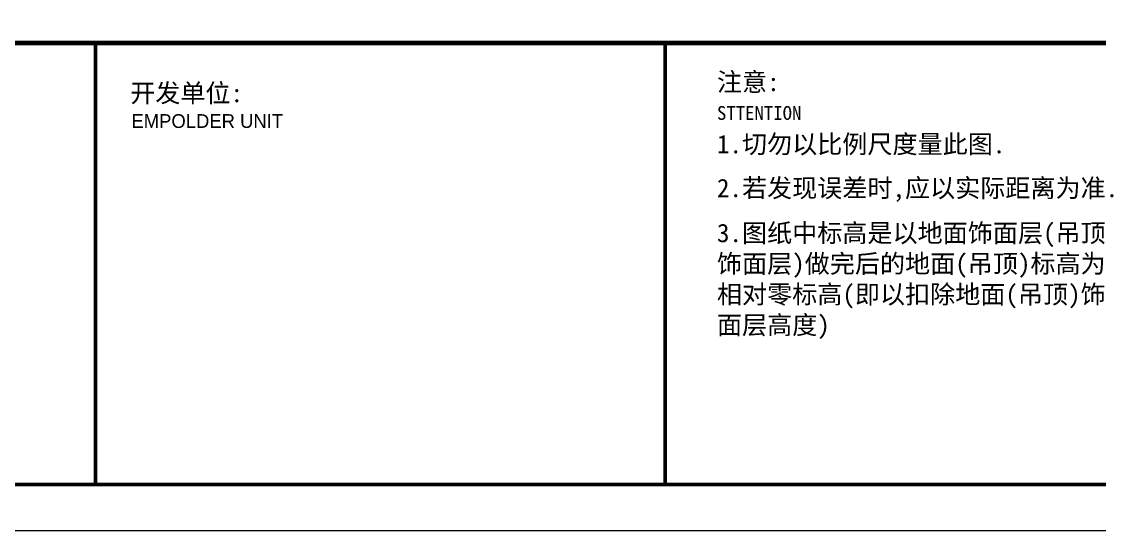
# Model space of a CAD drawing. Extents: x 1575758 to 1999219, y -897052 to -636879.
# Drawn here: x 1744537 to 1785633, y -738192 to -718798 of the extents above; entities that cross this region are included whole.
import ezdxf

# ---------------------------------------------------------------- set-up
doc = ezdxf.new("R2010")
doc.units = 0
doc.header["$LTSCALE"] = 1500
doc.header["$MEASUREMENT"] = 0
doc.layers.add('AXIS', color=7, linetype='CONTINUOUS', lineweight=5)
doc.layers.add('JIAJU1', color=1, linetype='CONTINUOUS')
doc.styles.get("Standard").update_dxf_attribs({"font": 'simhei.ttf', "height": 1.2})

msp = doc.modelspace()

# ---------------------------------------------------------------- linework, layer by layer
at = {"layer": 'AXIS', "color": 250}
msp.add_lwpolyline([(1718225.2, -636878.8), (1718225.2, -738192.2), (1854945.7, -738192.2), (1854945.7, -636878.8)], close=True, dxfattribs=at)
at = {"layer": 'AXIS', "color": 0, "const_width": 140.2}
msp.add_lwpolyline([(1719978, -638631.6), (1719978, -736439.4), (1853192.9, -736439.4), (1853192.9, -638631.6)], close=True, dxfattribs=at)
at = {"layer": 'AXIS', "color": 0}
for points, const_width in [([(1719978, -719612.2), (1853192.9, -719612.2)], 175.3), ([(1747351.5, -736439.4), (1747351.5, -719612.2)], 140.2), ([(1769079.8, -736439.4), (1769079.8, -719612.2)], 140.2)]:
    msp.add_lwpolyline(points, dxfattribs=dict(at, const_width=const_width))

# ---------------------------------------------------------------- texts
at = {"layer": 'AXIS', "color": 250, "attachment_point": 1}
for s, insert, char_height, width in [('{\\fSimHei|b0|i0|c134|p2;\\C5;开发单位:}', (1748680.3, -721170.9), 701.131, 6476.823), ('{\\fSimSun|b0|i0|c134|p2;\\C5;STTENTION}', (1771050.5, -722018.3), 525.848, 6476.823), ('\\fￋￎￌ￥|b0|i0|c134|p2;\\C5;EMPOLDER UNIT', (1748726.7, -722326.6), 525.848, 9314.727), ('{\\fSimHei|b0|i0|c134|p2;\\C5;1.切勿以比例尺度量此图.}', (1771050.5, -723118), 701.131, 17463.279), ('{\\fSimHei|b0|i0|c134|p2;\\C5;2.若发现误差时,应以实际距离为准.}', (1771050.5, -724790.9), 701.131, 17463.279), ('{\\fSimHei|b0|i0|c134|p2;\\C5;3.图纸中标高是以地面饰面层(吊顶\\P饰面层)做完后的地面(吊顶)标高为\\P相对零标高(即以扣除地面(吊顶)饰\\P面层高度)}', (1771050.5, -726504.4), 701.131, 17463.279)]:
    msp.add_mtext(s, dxfattribs=dict(at, insert=insert, char_height=char_height, width=width))
at = {"layer": 'JIAJU1', "color": 22, "insert": (1771050.5, -720746.4), "char_height": 701.131, "width": 6476.823, "attachment_point": 1}
msp.add_mtext('{\\fSimHei|b0|i0|c134|p2;\\C5;注意:}', dxfattribs=at)

doc.saveas('drawing.dxf')
